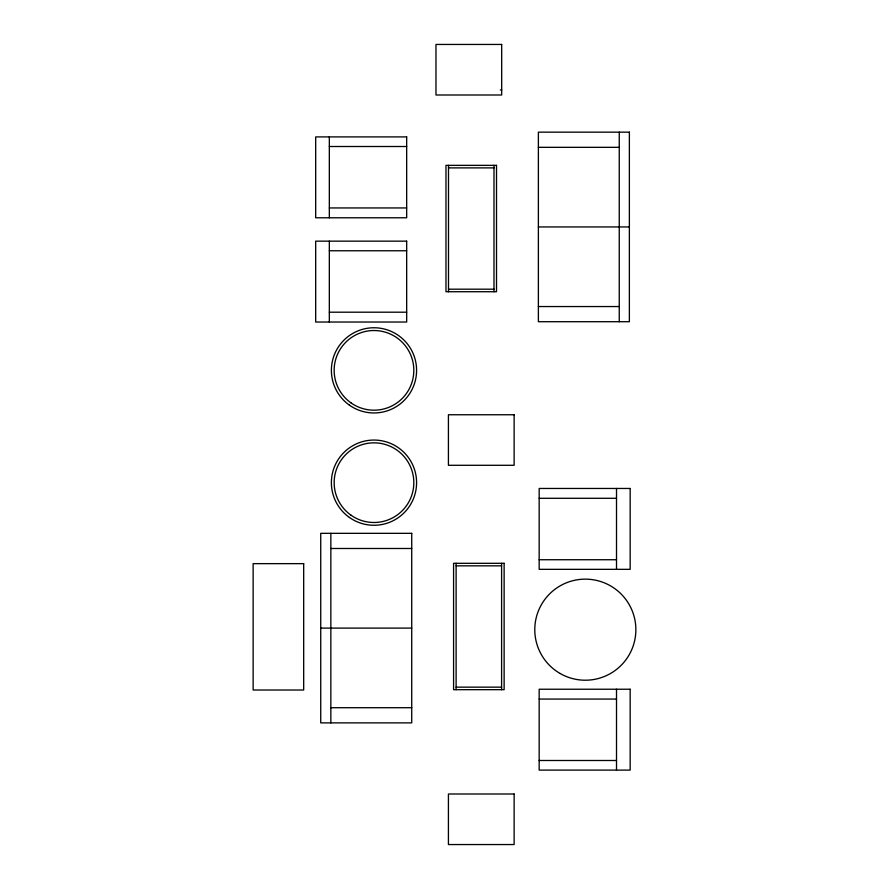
<?xml version="1.0" encoding="UTF-8"?>
<svg xmlns="http://www.w3.org/2000/svg" width="889" height="889" viewBox="0 0 889 889"><rect width="100%" height="100%" fill="white"/><g stroke="black" fill="none" stroke-linecap="round" stroke-linejoin="round"><path stroke-width="1.33" d="M500.351 89.945L501.685 89.945M329.33 146.507L406.673 146.507M538.378 147.33L619.255 147.33M448.501 167.888L493.995 167.888M329.33 207.948L406.673 207.948M538.378 226.939L629.368 226.939M329.33 250.765L406.673 250.765M448.501 289.192L493.995 289.192M538.378 306.549L619.255 306.549M329.33 312.195L406.673 312.195M539.167 498.296L616.51 498.296M330.852 548.491L411.729 548.491M539.167 559.737L616.51 559.737M456.113 565.837L501.596 565.837M320.74 628.101L411.729 628.101M456.113 687.153L501.596 687.153M539.167 699.065L616.51 699.065M330.852 707.711L411.729 707.711M539.167 760.495L616.51 760.495M619.255 132.161L619.255 321.707M616.51 488.461L616.51 569.338M616.51 689.231L616.51 770.107M501.596 563.315L501.596 689.675M493.995 165.354L493.995 291.725M456.113 563.315L456.113 689.675M448.501 165.354L448.501 291.725M330.852 533.333L330.852 722.879M329.33 136.906L329.33 217.783M329.33 241.152L329.33 322.029M501.685 44.45L435.977 44.45L435.977 95.001L501.685 95.001L501.685 44.45M629.368 132.161L538.378 132.161L538.378 321.707L629.368 321.707L629.368 132.161M406.673 136.906L315.684 136.906L315.684 217.783L406.673 217.783L406.673 136.906M496.518 165.354L445.978 165.354L445.978 291.725L496.518 291.725L496.518 165.354M406.673 241.152L315.684 241.152L315.684 322.029L406.673 322.029L406.673 241.152M514.131 414.752L448.423 414.752L448.423 465.291L514.131 465.291L514.131 414.752M630.157 488.461L539.167 488.461L539.167 569.338L630.157 569.338L630.157 488.461M411.729 533.333L320.74 533.333L320.74 722.879L411.729 722.879L411.729 533.333M504.13 563.315L453.579 563.315L453.579 689.675L504.13 689.675L504.13 563.315M303.682 563.648L253.132 563.648L253.132 690.02L303.682 690.02L303.682 563.648M630.157 689.231L539.167 689.231L539.167 770.107L630.157 770.107L630.157 689.231M514.131 793.999L448.423 793.999L448.423 844.55L514.131 844.55L514.131 793.999M560.048 673.451A50.551 50.551 0 0 0 635.868 629.679A50.551 50.551 0 0 0 560.048 585.907A50.551 50.551 0 0 0 560.048 673.451M349.399 517.454A42.594 42.594 0 0 0 416.408 486.561A42.594 42.594 0 0 0 356.145 443.978A42.594 42.594 0 0 0 349.399 517.454M350.999 515.187A39.827 39.827 0 0 0 413.652 486.305A39.827 39.827 0 0 0 357.311 446.5A39.827 39.827 0 0 0 350.999 515.187M349.399 405.14A42.594 42.594 0 0 0 416.408 374.247A42.594 42.594 0 0 0 356.145 331.675A42.594 42.594 0 0 0 349.399 405.14M350.999 402.884A39.827 39.827 0 0 0 413.652 373.991A39.827 39.827 0 0 0 357.311 334.186A39.827 39.827 0 0 0 350.999 402.884"/></g></svg>
